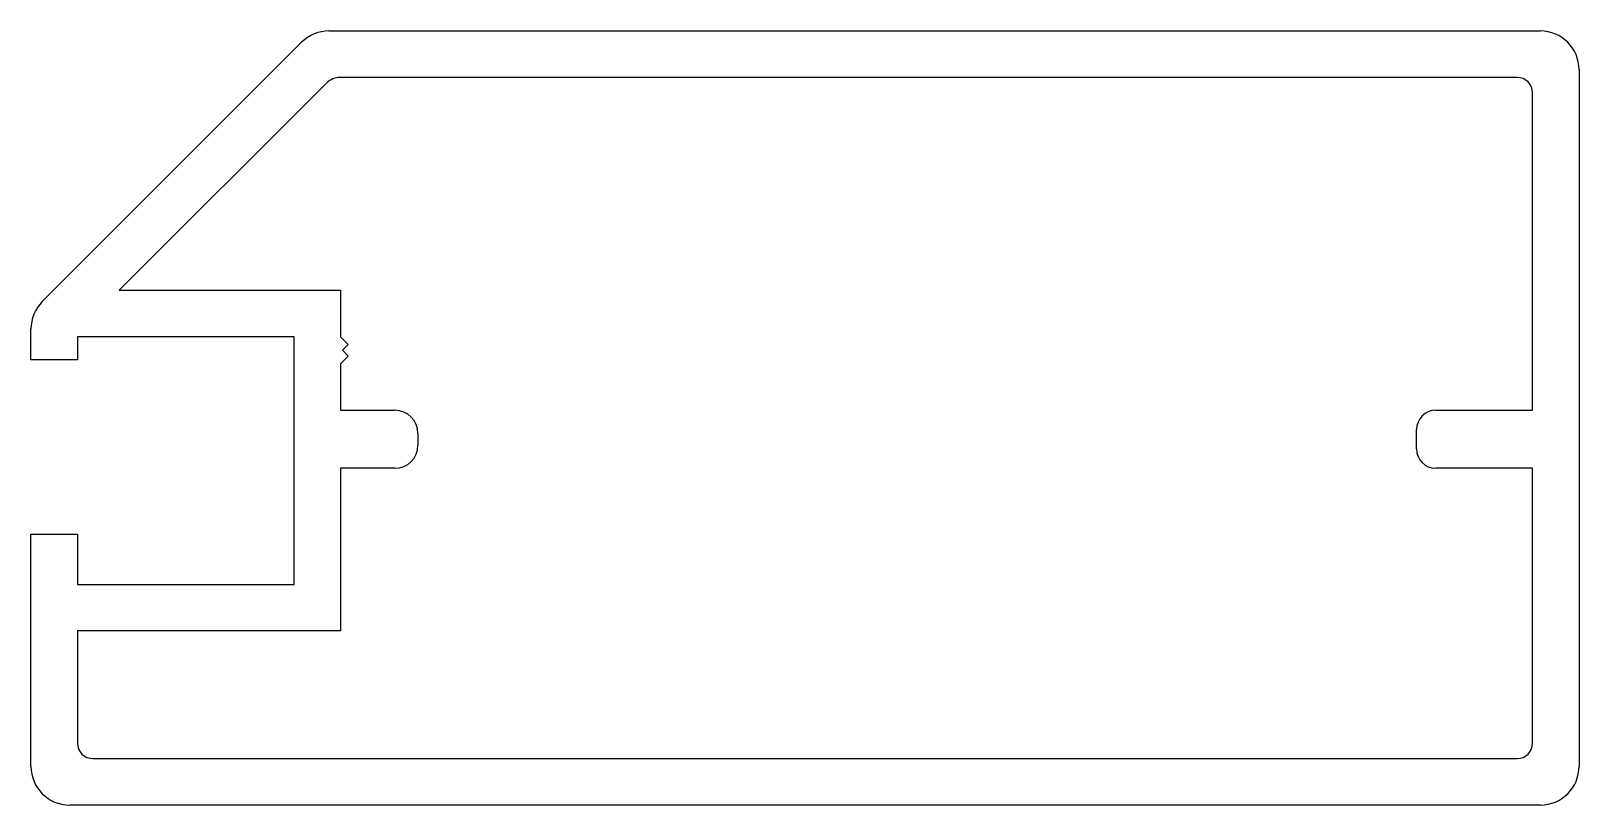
# Model space of a CAD drawing. Extents: x 1265.6 to 1305.6, y -12.2 to 7.8.
import ezdxf

# ---------------------------------------------------------------- set-up
doc = ezdxf.new("R2010")
doc.units = 0
doc.header["$LTSCALE"] = 15
doc.layers.get('0').update_dxf_attribs({"linetype": 'CONTINUOUS'})

msp = doc.modelspace()

# ---------------------------------------------------------------- linework, layer by layer
for p, q in [((1273.258, 7.783), (1304.558, 7.783)), ((1265.851, 0.79), (1272.551, 7.49)), ((1273.194, 6.437), (1267.84, 1.083)), ((1303.958, 6.583), (1273.548, 6.583)), ((1305.558, 6.783), (1305.558, -11.217)), ((1304.358, -2.017), (1304.358, 6.183)), ((1267.84, 1.083), (1273.558, 1.083)), ((1273.558, 1.083), (1273.558, -0.117)), ((1265.558, -0.717), (1265.558, 0.083)), ((1266.758, -0.117), (1266.758, -0.717)), ((1272.358, -0.117), (1266.758, -0.117)), ((1272.358, -6.517), (1272.358, -0.117)), ((1273.558, -0.117), (1273.758, -0.317)), ((1273.758, -0.317), (1273.608, -0.467)), ((1266.758, -0.717), (1265.558, -0.717)), ((1273.758, -0.617), (1273.558, -0.817)), ((1273.608, -0.467), (1273.758, -0.617)), ((1273.558, -0.817), (1273.558, -2.017)), ((1273.558, -2.017), (1274.958, -2.017)), ((1301.858, -2.017), (1304.358, -2.017)), ((1275.558, -2.617), (1275.558, -2.917)), ((1301.358, -3.017), (1301.358, -2.517)), ((1273.558, -3.517), (1273.558, -7.717)), ((1274.958, -3.517), (1273.558, -3.517)), ((1304.358, -3.517), (1301.858, -3.517)), ((1304.358, -10.617), (1304.358, -3.517)), ((1265.558, -11.217), (1265.558, -5.217)), ((1265.558, -5.217), (1266.758, -5.217)), ((1266.758, -5.217), (1266.758, -6.517)), ((1266.758, -6.517), (1272.358, -6.517)), ((1266.758, -7.717), (1266.758, -10.617)), ((1273.558, -7.717), (1266.758, -7.717)), ((1267.158, -11.017), (1303.958, -11.017)), ((1304.558, -12.217), (1266.558, -12.217))]:
    msp.add_line(p, q)
for centre, radius, start, end in [((1273.258, 6.783), 1, 90, 135), ((1304.558, 6.783), 1, 360, 90), ((1273.548, 6.083), 0.5, 90, 135), ((1303.958, 6.183), 0.4, 0, 90), ((1266.558, 0.083), 1, 135, 180), ((1274.958, -2.617), 0.6, 0, 90), ((1301.858, -2.517), 0.5, 90, 180), ((1274.958, -2.917), 0.6, 270, 360), ((1301.858, -3.017), 0.5, 180, 270), ((1267.158, -10.617), 0.4, 180, 270), ((1303.958, -10.617), 0.4, 270, 0), ((1266.558, -11.217), 1, 180, 270), ((1304.558, -11.217), 1, 270, 0)]:
    msp.add_arc(centre, radius, start, end)

doc.saveas('drawing.dxf')
